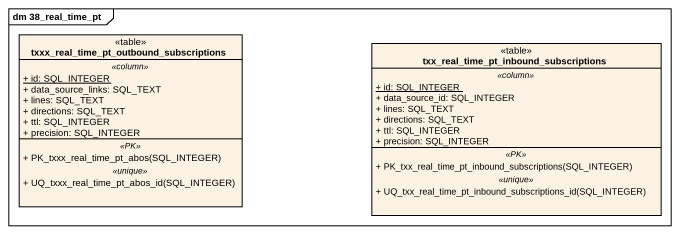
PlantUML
@startuml
mainframe dm 38_real_time_pt
hide circle
hide empty members
skinparam classAttributeIconSize 0
class "txxx_real_time_pt_outbound_subscriptions" as txxx_real_time_pt_outbound <<table>> {
  .. <<column>> ..
  {static} + id: SQL_INTEGER
  + data_source_links: SQL_TEXT
  + lines: SQL_TEXT
  + directions: SQL_TEXT
  + ttl: SQL_INTEGER
  + precision: SQL_INTEGER
  .. <<PK>> ..
  + PK_txxx_real_time_pt_abos(SQL_INTEGER)
  .. <<unique>> ..
  + UQ_txxx_real_time_pt_abos_id(SQL_INTEGER)
}
class "txx_real_time_pt_inbound_subscriptions" as txx_real_time_pt_inbound <<table>> {
  .. <<column>> ..
  {static} + id: SQL_INTEGER
  + data_source_id: SQL_INTEGER
  + lines: SQL_TEXT
  + directions: SQL_TEXT
  + ttl: SQL_INTEGER
  + precision: SQL_INTEGER
  .. <<PK>> ..
  + PK_txx_real_time_pt_inbound_subscriptions(SQL_INTEGER)
  .. <<unique>> ..
  + UQ_txx_real_time_pt_inbound_subscriptions_id(SQL_INTEGER)
}
@enduml
